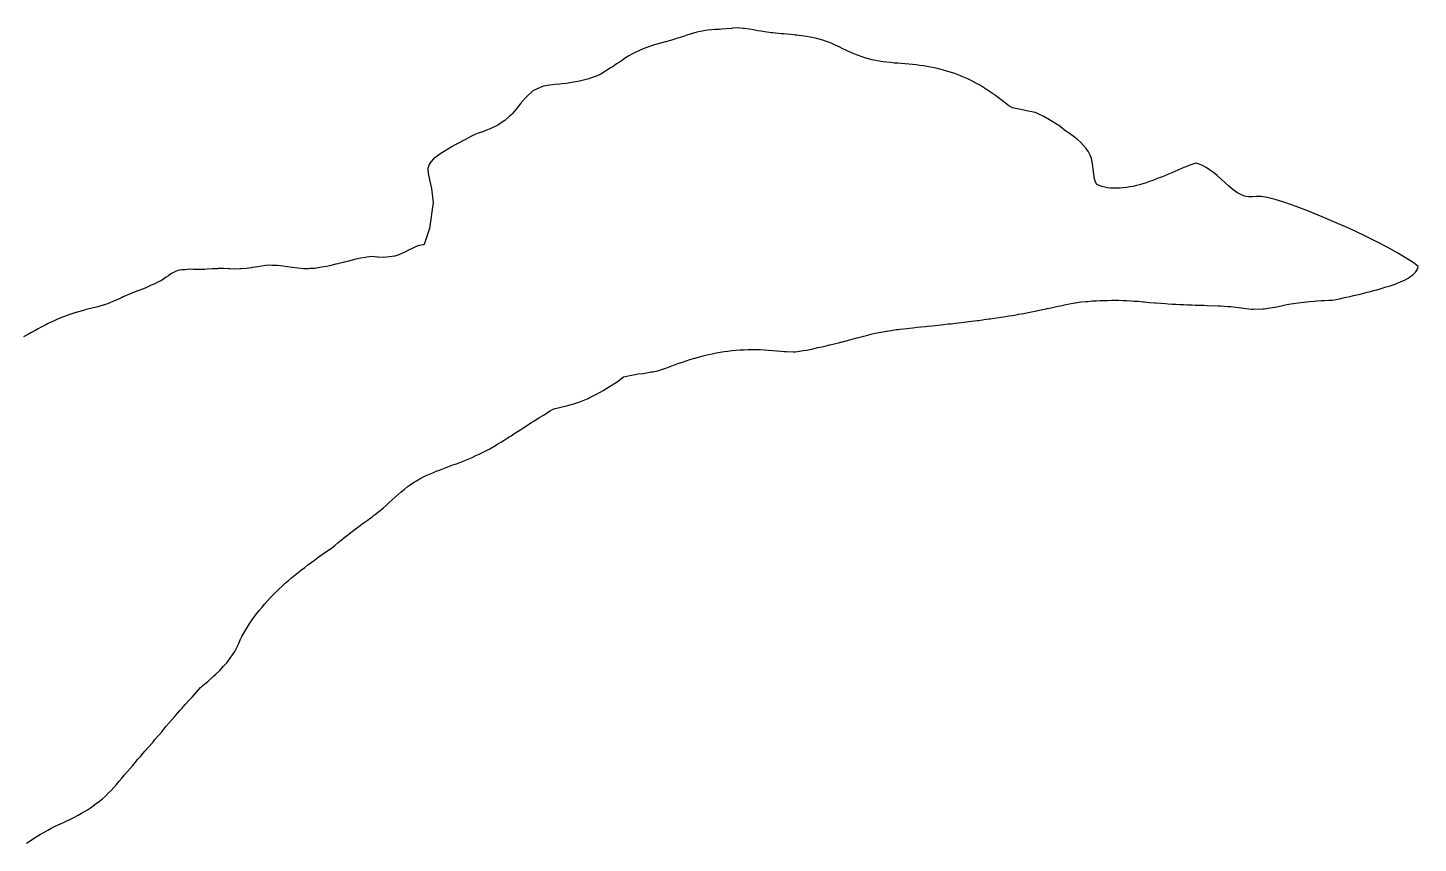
# Model space of a CAD drawing. Extents: x -716807 to -716325, y -984331 to -984126.
# Drawn here: x -716446.4 to -716324.8, y -984228.3 to -984157 of the extents above; entities that cross this region are included whole.
import ezdxf

# ---------------------------------------------------------------- set-up
doc = ezdxf.new("R2010")
doc.units = 0
doc.layers.add('contour_lines', color=1, linetype='CONTINUOUS')

msp = doc.modelspace()

# ---------------------------------------------------------------- linework, layer by layer
at = {"layer": 'contour_lines', "color": 1}
for p, q in [((-716389.083, -984157.736, 272), (-716389.387, -984157.835, 272)), ((-716388.785, -984157.638, 272), (-716389.083, -984157.736, 272)), ((-716388.492, -984157.543, 272), (-716388.785, -984157.638, 272)), ((-716388.2, -984157.454, 272), (-716388.492, -984157.543, 272)), ((-716387.907, -984157.373, 272), (-716388.2, -984157.454, 272)), ((-716387.607, -984157.302, 272), (-716387.907, -984157.373, 272)), ((-716387.299, -984157.244, 272), (-716387.607, -984157.302, 272)), ((-716386.978, -984157.198, 272), (-716387.299, -984157.244, 272)), ((-716386.646, -984157.165, 272), (-716386.978, -984157.198, 272)), ((-716386.303, -984157.143, 272), (-716386.646, -984157.165, 272)), ((-716385.948, -984157.128, 272), (-716386.303, -984157.143, 272)), ((-716385.717, -984157.103, 272), (-716385.948, -984157.128, 272)), ((-716385.32, -984157.081, 272), (-716385.717, -984157.103, 272)), ((-716384.857, -984157.037, 272), (-716385.32, -984157.081, 272)), ((-716384.792, -984157.028, 272), (-716384.857, -984157.037, 272)), ((-716384.32, -984156.987, 272), (-716384.792, -984157.028, 272)), ((-716383.863, -984157.043, 272), (-716384.32, -984156.987, 272)), ((-716383.76, -984157.06, 272), (-716383.863, -984157.043, 272)), ((-716383.32, -984157.118, 272), (-716383.76, -984157.06, 272)), ((-716382.995, -984157.175, 272), (-716383.32, -984157.118, 272)), ((-716382.571, -984157.249, 272), (-716382.995, -984157.175, 272)), ((-716382.32, -984157.293, 272), (-716382.571, -984157.249, 272)), ((-716382.14, -984157.32, 272), (-716382.32, -984157.293, 272)), ((-716381.402, -984157.418, 272), (-716382.14, -984157.32, 272)), ((-716381.32, -984157.43, 272), (-716381.402, -984157.418, 272)), ((-716381.256, -984157.436, 272), (-716381.32, -984157.43, 272)), ((-716380.551, -984157.5, 272), (-716381.256, -984157.436, 272)), ((-716380.341, -984157.521, 272), (-716380.551, -984157.5, 272)), ((-716380.295, -984157.525, 272), (-716380.341, -984157.521, 272)), ((-716379.428, -984157.608, 272), (-716380.295, -984157.525, 272)), ((-716379.32, -984157.619, 272), (-716379.428, -984157.608, 272)), ((-716379.183, -984157.637, 272), (-716379.32, -984157.619, 272)), ((-716378.532, -984157.712, 272), (-716379.183, -984157.637, 272)), ((-716378.32, -984157.743, 272), (-716378.532, -984157.712, 272)), ((-716378.009, -984157.811, 272), (-716378.32, -984157.743, 272)), ((-716392.922, -984158.959, 272), (-716393.239, -984159.109, 272)), ((-716392.601, -984158.821, 272), (-716392.922, -984158.959, 272)), ((-716392.278, -984158.697, 272), (-716392.601, -984158.821, 272)), ((-716391.954, -984158.585, 272), (-716392.278, -984158.697, 272)), ((-716391.629, -984158.483, 272), (-716391.954, -984158.585, 272)), ((-716391.303, -984158.389, 272), (-716391.629, -984158.483, 272)), ((-716390.978, -984158.298, 272), (-716391.303, -984158.389, 272)), ((-716390.654, -984158.209, 272), (-716390.978, -984158.298, 272)), ((-716390.332, -984158.12, 272), (-716390.654, -984158.209, 272)), ((-716390.012, -984158.028, 272), (-716390.332, -984158.12, 272)), ((-716389.697, -984157.933, 272), (-716390.012, -984158.028, 272)), ((-716389.387, -984157.835, 272), (-716389.697, -984157.933, 272)), ((-716377.683, -984157.863, 272), (-716378.009, -984157.811, 272)), ((-716377.32, -984157.956, 272), (-716377.683, -984157.863, 272)), ((-716376.892, -984158.072, 272), (-716377.32, -984157.956, 272)), ((-716376.66, -984158.16, 272), (-716376.892, -984158.072, 272)), ((-716376.32, -984158.269, 272), (-716376.66, -984158.16, 272)), ((-716376.153, -984158.333, 272), (-716376.32, -984158.269, 272)), ((-716375.817, -984158.5, 272), (-716376.153, -984158.333, 272)), ((-716375.478, -984158.658, 272), (-716375.817, -984158.5, 272)), ((-716375.159, -984158.817, 272), (-716375.478, -984158.658, 272)), ((-716374.83, -984158.975, 272), (-716375.159, -984158.817, 272)), ((-716394.938, -984160.148, 272), (-716395.155, -984160.299, 272)), ((-716394.693, -984159.979, 272), (-716394.938, -984160.148, 272)), ((-716394.428, -984159.801, 272), (-716394.693, -984159.979, 272)), ((-716394.147, -984159.62, 272), (-716394.428, -984159.801, 272)), ((-716393.853, -984159.442, 272), (-716394.147, -984159.62, 272)), ((-716393.55, -984159.271, 272), (-716393.853, -984159.442, 272)), ((-716393.239, -984159.109, 272), (-716393.55, -984159.271, 272)), ((-716374.502, -984159.124, 272), (-716374.83, -984158.975, 272)), ((-716374.178, -984159.262, 272), (-716374.502, -984159.124, 272)), ((-716373.858, -984159.388, 272), (-716374.178, -984159.262, 272)), ((-716373.542, -984159.502, 272), (-716373.858, -984159.388, 272)), ((-716373.227, -984159.603, 272), (-716373.542, -984159.502, 272)), ((-716372.912, -984159.693, 272), (-716373.227, -984159.603, 272)), ((-716372.595, -984159.773, 272), (-716372.912, -984159.693, 272)), ((-716372.276, -984159.843, 272), (-716372.595, -984159.773, 272)), ((-716371.955, -984159.903, 272), (-716372.276, -984159.843, 272)), ((-716371.632, -984159.954, 272), (-716371.955, -984159.903, 272)), ((-716371.307, -984159.998, 272), (-716371.632, -984159.954, 272)), ((-716370.982, -984160.034, 272), (-716371.307, -984159.998, 272)), ((-716370.655, -984160.065, 272), (-716370.982, -984160.034, 272)), ((-716370.329, -984160.091, 272), (-716370.655, -984160.065, 272)), ((-716370.005, -984160.116, 272), (-716370.329, -984160.091, 272)), ((-716369.682, -984160.142, 272), (-716370.005, -984160.116, 272)), ((-716369.361, -984160.171, 272), (-716369.682, -984160.142, 272)), ((-716369.041, -984160.202, 272), (-716369.361, -984160.171, 272)), ((-716397.204, -984161.384, 272), (-716397.32, -984161.431, 272)), ((-716396.637, -984161.183, 272), (-716397.204, -984161.384, 272)), ((-716396.32, -984161.03, 272), (-716396.637, -984161.183, 272)), ((-716395.979, -984160.841, 272), (-716396.32, -984161.03, 272)), ((-716395.459, -984160.5, 272), (-716395.979, -984160.841, 272)), ((-716395.333, -984160.42, 272), (-716395.459, -984160.5, 272)), ((-716395.155, -984160.299, 272), (-716395.333, -984160.42, 272)), ((-716368.723, -984160.238, 272), (-716369.041, -984160.202, 272)), ((-716368.407, -984160.277, 272), (-716368.723, -984160.238, 272)), ((-716368.093, -984160.322, 272), (-716368.407, -984160.277, 272)), ((-716367.781, -984160.371, 272), (-716368.093, -984160.322, 272)), ((-716367.47, -984160.426, 272), (-716367.781, -984160.371, 272)), ((-716367.162, -984160.487, 272), (-716367.47, -984160.426, 272)), ((-716366.856, -984160.553, 272), (-716367.162, -984160.487, 272)), ((-716366.553, -984160.626, 272), (-716366.856, -984160.553, 272)), ((-716366.251, -984160.706, 272), (-716366.553, -984160.626, 272)), ((-716365.953, -984160.792, 272), (-716366.251, -984160.706, 272)), ((-716365.656, -984160.884, 272), (-716365.953, -984160.792, 272)), ((-716365.363, -984160.984, 272), (-716365.656, -984160.884, 272)), ((-716365.072, -984161.091, 272), (-716365.363, -984160.984, 272)), ((-716364.783, -984161.205, 272), (-716365.072, -984161.091, 272)), ((-716364.498, -984161.327, 272), (-716364.783, -984161.205, 272)), ((-716364.215, -984161.455, 272), (-716364.498, -984161.327, 272)), ((-716402.298, -984162.522, 272), (-716402.802, -984163.018, 272)), ((-716402.269, -984162.5, 272), (-716402.298, -984162.522, 272)), ((-716401.625, -984162.195, 272), (-716402.269, -984162.5, 272)), ((-716401.32, -984162.08, 272), (-716401.625, -984162.195, 272)), ((-716400.807, -984162.013, 272), (-716401.32, -984162.08, 272)), ((-716400.32, -984161.947, 272), (-716400.807, -984162.013, 272)), ((-716399.91, -984161.91, 272), (-716400.32, -984161.947, 272)), ((-716399.701, -984161.881, 272), (-716399.91, -984161.91, 272)), ((-716399.32, -984161.843, 272), (-716399.701, -984161.881, 272)), ((-716399.016, -984161.804, 272), (-716399.32, -984161.843, 272)), ((-716398.536, -984161.716, 272), (-716399.016, -984161.804, 272)), ((-716398.32, -984161.685, 272), (-716398.536, -984161.716, 272)), ((-716398.165, -984161.655, 272), (-716398.32, -984161.685, 272)), ((-716397.585, -984161.5, 272), (-716398.165, -984161.655, 272)), ((-716397.372, -984161.448, 272), (-716397.585, -984161.5, 272)), ((-716397.32, -984161.431, 272), (-716397.372, -984161.448, 272)), ((-716363.935, -984161.59, 272), (-716364.215, -984161.455, 272)), ((-716363.658, -984161.733, 272), (-716363.935, -984161.59, 272)), ((-716363.384, -984161.882, 272), (-716363.658, -984161.733, 272)), ((-716363.112, -984162.037, 272), (-716363.384, -984161.882, 272)), ((-716362.843, -984162.199, 272), (-716363.112, -984162.037, 272)), ((-716362.577, -984162.368, 272), (-716362.843, -984162.199, 272)), ((-716362.314, -984162.543, 272), (-716362.577, -984162.368, 272)), ((-716362.054, -984162.723, 272), (-716362.314, -984162.543, 272)), ((-716403.32, -984163.568, 272), (-716403.72, -984164.1, 272)), ((-716403.287, -984163.533, 272), (-716403.32, -984163.568, 272)), ((-716403.26, -984163.5, 272), (-716403.287, -984163.533, 272)), ((-716402.802, -984163.018, 272), (-716403.26, -984163.5, 272)), ((-716361.797, -984162.909, 272), (-716362.054, -984162.723, 272)), ((-716361.542, -984163.101, 272), (-716361.797, -984162.909, 272)), ((-716361.29, -984163.298, 272), (-716361.542, -984163.101, 272)), ((-716361.041, -984163.5, 272), (-716361.29, -984163.298, 272)), ((-716360.614, -984163.794, 272), (-716361.041, -984163.5, 272)), ((-716360.32, -984163.975, 272), (-716360.614, -984163.794, 272)), ((-716404.32, -984164.748, 272), (-716404.721, -984165.099, 272)), ((-716404.186, -984164.634, 272), (-716404.32, -984164.748, 272)), ((-716404.058, -984164.5, 272), (-716404.186, -984164.634, 272)), ((-716403.72, -984164.1, 272), (-716404.058, -984164.5, 272)), ((-716359.904, -984164.084, 272), (-716360.32, -984163.975, 272)), ((-716359.721, -984164.099, 272), (-716359.904, -984164.084, 272)), ((-716359.32, -984164.177, 272), (-716359.721, -984164.099, 272)), ((-716359.076, -984164.256, 272), (-716359.32, -984164.177, 272)), ((-716358.464, -984164.356, 272), (-716359.076, -984164.256, 272)), ((-716358.32, -984164.393, 272), (-716358.464, -984164.356, 272)), ((-716358.246, -984164.426, 272), (-716358.32, -984164.393, 272)), ((-716358.07, -984164.5, 272), (-716358.246, -984164.426, 272)), ((-716357.562, -984164.742, 272), (-716358.07, -984164.5, 272)), ((-716356.926, -984165.106, 272), (-716357.562, -984164.742, 272)), ((-716407.03, -984166.21, 272), (-716407.32, -984166.322, 272)), ((-716406.719, -984166.101, 272), (-716407.03, -984166.21, 272)), ((-716406.32, -984165.928, 272), (-716406.719, -984166.101, 272)), ((-716406.005, -984165.815, 272), (-716406.32, -984165.928, 272)), ((-716405.332, -984165.5, 272), (-716406.005, -984165.815, 272)), ((-716405.3, -984165.48, 272), (-716405.332, -984165.5, 272)), ((-716404.721, -984165.099, 272), (-716405.3, -984165.48, 272)), ((-716356.358, -984165.462, 272), (-716356.926, -984165.106, 272)), ((-716356.295, -984165.5, 272), (-716356.358, -984165.462, 272)), ((-716355.748, -984165.928, 272), (-716356.295, -984165.5, 272)), ((-716355.32, -984166.235, 272), (-716355.748, -984165.928, 272)), ((-716355.124, -984166.37, 272), (-716355.32, -984166.235, 272)), ((-716409.401, -984167.419, 272), (-716409.549, -984167.5, 272)), ((-716409.32, -984167.372, 272), (-716409.401, -984167.419, 272)), ((-716409.046, -984167.226, 272), (-716409.32, -984167.372, 272)), ((-716408.751, -984167.069, 272), (-716409.046, -984167.226, 272)), ((-716408.32, -984166.838, 272), (-716408.751, -984167.069, 272)), ((-716408.098, -984166.722, 272), (-716408.32, -984166.838, 272)), ((-716407.673, -984166.5, 272), (-716408.098, -984166.722, 272)), ((-716407.437, -984166.383, 272), (-716407.673, -984166.5, 272)), ((-716407.32, -984166.322, 272), (-716407.437, -984166.383, 272)), ((-716354.875, -984166.555, 272), (-716355.124, -984166.37, 272)), ((-716354.606, -984166.772, 272), (-716354.875, -984166.555, 272)), ((-716354.337, -984167.011, 272), (-716354.606, -984166.772, 272)), ((-716354.085, -984167.269, 272), (-716354.337, -984167.011, 272)), ((-716353.858, -984167.541, 272), (-716354.085, -984167.269, 272)), ((-716411.154, -984168.683, 272), (-716411.328, -984168.95, 272)), ((-716410.935, -984168.455, 272), (-716411.154, -984168.683, 272)), ((-716410.622, -984168.198, 272), (-716410.935, -984168.455, 272)), ((-716410.32, -984167.973, 272), (-716410.622, -984168.198, 272)), ((-716410.014, -984167.806, 272), (-716410.32, -984167.973, 272)), ((-716409.549, -984167.5, 272), (-716410.014, -984167.806, 272)), ((-716353.666, -984167.824, 272), (-716353.858, -984167.541, 272)), ((-716353.514, -984168.115, 272), (-716353.666, -984167.824, 272)), ((-716353.402, -984168.415, 272), (-716353.514, -984168.115, 272)), ((-716353.326, -984168.728, 272), (-716353.402, -984168.415, 272)), ((-716411.328, -984168.95, 272), (-716411.432, -984169.291, 272)), ((-716411.432, -984169.291, 272), (-716411.426, -984169.724, 272)), ((-716411.426, -984169.724, 272), (-716411.3, -984170.28, 272)), ((-716353.276, -984169.055, 272), (-716353.326, -984168.728, 272)), ((-716353.241, -984169.394, 272), (-716353.276, -984169.055, 272)), ((-716353.206, -984169.737, 272), (-716353.241, -984169.394, 272)), ((-716353.158, -984170.071, 272), (-716353.206, -984169.737, 272)), ((-716346.925, -984169.889, 272), (-716347.201, -984170.004, 272)), ((-716346.651, -984169.772, 272), (-716346.925, -984169.889, 272)), ((-716346.379, -984169.656, 272), (-716346.651, -984169.772, 272)), ((-716346.11, -984169.54, 272), (-716346.379, -984169.656, 272)), ((-716345.844, -984169.426, 272), (-716346.11, -984169.54, 272)), ((-716345.579, -984169.314, 272), (-716345.844, -984169.426, 272)), ((-716345.317, -984169.207, 272), (-716345.579, -984169.314, 272)), ((-716345.056, -984169.104, 272), (-716345.317, -984169.207, 272)), ((-716344.797, -984169.007, 272), (-716345.056, -984169.104, 272)), ((-716344.539, -984168.917, 272), (-716344.797, -984169.007, 272)), ((-716344.282, -984168.835, 272), (-716344.539, -984168.917, 272)), ((-716343.991, -984168.912, 272), (-716344.282, -984168.835, 272)), ((-716343.691, -984169.03, 272), (-716343.991, -984168.912, 272)), ((-716343.382, -984169.19, 272), (-716343.691, -984169.03, 272)), ((-716343.065, -984169.391, 272), (-716343.382, -984169.19, 272)), ((-716342.74, -984169.631, 272), (-716343.065, -984169.391, 272)), ((-716342.407, -984169.906, 272), (-716342.74, -984169.631, 272)), ((-716342.069, -984170.207, 272), (-716342.407, -984169.906, 272)), ((-716411.3, -984170.28, 272), (-716411.112, -984171.051, 272)), ((-716411.112, -984171.051, 272), (-716410.987, -984172.254, 272)), ((-716353.083, -984170.384, 272), (-716353.158, -984170.071, 272)), ((-716352.974, -984170.664, 272), (-716353.083, -984170.384, 272)), ((-716352.74, -984170.768, 272), (-716352.974, -984170.664, 272)), ((-716352.496, -984170.853, 272), (-716352.74, -984170.768, 272)), ((-716352.245, -984170.919, 272), (-716352.496, -984170.853, 272)), ((-716351.987, -984170.968, 272), (-716352.245, -984170.919, 272)), ((-716351.722, -984171.001, 272), (-716351.987, -984170.968, 272)), ((-716351.452, -984171.018, 272), (-716351.722, -984171.001, 272)), ((-716351.178, -984171.021, 272), (-716351.452, -984171.018, 272)), ((-716350.9, -984171.011, 272), (-716351.178, -984171.021, 272)), ((-716350.618, -984170.987, 272), (-716350.9, -984171.011, 272)), ((-716350.334, -984170.951, 272), (-716350.618, -984170.987, 272)), ((-716350.049, -984170.905, 272), (-716350.334, -984170.951, 272)), ((-716349.762, -984170.848, 272), (-716350.049, -984170.905, 272)), ((-716349.474, -984170.781, 272), (-716349.762, -984170.848, 272)), ((-716349.187, -984170.706, 272), (-716349.474, -984170.781, 272)), ((-716348.899, -984170.623, 272), (-716349.187, -984170.706, 272)), ((-716348.612, -984170.533, 272), (-716348.899, -984170.623, 272)), ((-716348.327, -984170.436, 272), (-716348.612, -984170.533, 272)), ((-716348.042, -984170.334, 272), (-716348.327, -984170.436, 272)), ((-716347.76, -984170.228, 272), (-716348.042, -984170.334, 272)), ((-716347.479, -984170.117, 272), (-716347.76, -984170.228, 272)), ((-716347.201, -984170.004, 272), (-716347.479, -984170.117, 272)), ((-716341.725, -984170.524, 272), (-716342.069, -984170.207, 272)), ((-716341.379, -984170.838, 272), (-716341.725, -984170.524, 272)), ((-716341.032, -984171.131, 272), (-716341.379, -984170.838, 272)), ((-716340.686, -984171.382, 272), (-716341.032, -984171.131, 272)), ((-716410.987, -984172.254, 272), (-716411.286, -984174.531, 272)), ((-716340.343, -984171.574, 272), (-716340.686, -984171.382, 272)), ((-716340.002, -984171.7, 272), (-716340.343, -984171.574, 272)), ((-716339.663, -984171.76, 272), (-716340.002, -984171.7, 272)), ((-716339.323, -984171.764, 272), (-716339.663, -984171.76, 272)), ((-716338.982, -984171.726, 272), (-716339.323, -984171.764, 272)), ((-716338.569, -984171.74, 272), (-716338.982, -984171.726, 272)), ((-716338.029, -984171.827, 272), (-716338.569, -984171.74, 272)), ((-716337.339, -984171.999, 272), (-716338.029, -984171.827, 272)), ((-716336.496, -984172.258, 272), (-716337.339, -984171.999, 272)), ((-716335.511, -984172.602, 272), (-716336.496, -984172.258, 272)), ((-716334.411, -984173.021, 272), (-716335.511, -984172.602, 272)), ((-716333.228, -984173.5, 272), (-716334.411, -984173.021, 272)), ((-716332.005, -984174.024, 272), (-716333.228, -984173.5, 272)), ((-716411.286, -984174.531, 272), (-716411.753, -984175.933, 272)), ((-716330.782, -984174.572, 272), (-716332.005, -984174.024, 272)), ((-716329.598, -984175.128, 272), (-716330.782, -984174.572, 272)), ((-716411.864, -984175.956, 272), (-716412.32, -984176.037, 272)), ((-716411.753, -984175.933, 272), (-716411.864, -984175.956, 272)), ((-716328.49, -984175.674, 272), (-716329.598, -984175.128, 272)), ((-716327.486, -984176.196, 272), (-716328.49, -984175.674, 272)), ((-716417.625, -984177.195, 272), (-716418.164, -984177.344, 272)), ((-716417.32, -984177.13, 272), (-716417.625, -984177.195, 272)), ((-716416.885, -984177.065, 272), (-716417.32, -984177.13, 272)), ((-716416.777, -984177.043, 272), (-716416.885, -984177.065, 272)), ((-716416.32, -984176.982, 272), (-716416.777, -984177.043, 272)), ((-716415.846, -984177.026, 272), (-716416.32, -984176.982, 272)), ((-716415.789, -984177.031, 272), (-716415.846, -984177.026, 272)), ((-716415.32, -984177.073, 272), (-716415.789, -984177.031, 272)), ((-716414.806, -984177.014, 272), (-716415.32, -984177.073, 272)), ((-716414.32, -984176.952, 272), (-716414.806, -984177.014, 272)), ((-716413.986, -984176.834, 272), (-716414.32, -984176.952, 272)), ((-716413.39, -984176.57, 272), (-716413.986, -984176.834, 272)), ((-716413.32, -984176.542, 272), (-716413.39, -984176.57, 272)), ((-716413.291, -984176.529, 272), (-716413.32, -984176.542, 272)), ((-716413.241, -984176.5, 272), (-716413.291, -984176.529, 272)), ((-716412.631, -984176.189, 272), (-716413.241, -984176.5, 272)), ((-716412.32, -984176.037, 272), (-716412.631, -984176.189, 272)), ((-716326.607, -984176.682, 272), (-716327.486, -984176.196, 272)), ((-716325.867, -984177.125, 272), (-716326.607, -984176.682, 272)), ((-716325.273, -984177.519, 272), (-716325.867, -984177.125, 272)), ((-716433.518, -984178.302, 272), (-716433.909, -984178.5, 272)), ((-716433.32, -984178.205, 272), (-716433.518, -984178.302, 272)), ((-716432.979, -984178.159, 272), (-716433.32, -984178.205, 272)), ((-716432.679, -984178.141, 272), (-716432.979, -984178.159, 272)), ((-716432.32, -984178.084, 272), (-716432.679, -984178.141, 272)), ((-716431.927, -984178.107, 272), (-716432.32, -984178.084, 272)), ((-716431.714, -984178.106, 272), (-716431.927, -984178.107, 272)), ((-716431.32, -984178.126, 272), (-716431.714, -984178.106, 272)), ((-716430.935, -984178.115, 272), (-716431.32, -984178.126, 272)), ((-716430.736, -984178.084, 272), (-716430.935, -984178.115, 272)), ((-716430.32, -984178.074, 272), (-716430.736, -984178.084, 272)), ((-716429.882, -984178.062, 272), (-716430.32, -984178.074, 272)), ((-716429.776, -984178.044, 272), (-716429.882, -984178.062, 272)), ((-716429.32, -984178.034, 272), (-716429.776, -984178.044, 272)), ((-716428.875, -984178.055, 272), (-716429.32, -984178.034, 272)), ((-716428.763, -984178.057, 272), (-716428.875, -984178.055, 272)), ((-716428.32, -984178.077, 272), (-716428.763, -984178.057, 272)), ((-716427.878, -984178.058, 272), (-716428.32, -984178.077, 272)), ((-716427.762, -984178.058, 272), (-716427.878, -984178.058, 272)), ((-716427.32, -984178.036, 272), (-716427.762, -984178.058, 272)), ((-716426.853, -984177.967, 272), (-716427.32, -984178.036, 272)), ((-716426.774, -984177.954, 272), (-716426.853, -984177.967, 272)), ((-716426.32, -984177.885, 272), (-716426.774, -984177.954, 272)), ((-716425.988, -984177.832, 272), (-716426.32, -984177.885, 272)), ((-716425.599, -984177.779, 272), (-716425.988, -984177.832, 272)), ((-716425.32, -984177.736, 272), (-716425.599, -984177.779, 272)), ((-716425.06, -984177.76, 272), (-716425.32, -984177.736, 272)), ((-716424.598, -984177.778, 272), (-716425.06, -984177.76, 272)), ((-716424.32, -984177.807, 272), (-716424.598, -984177.778, 272)), ((-716423.958, -984177.862, 272), (-716424.32, -984177.807, 272)), ((-716423.709, -984177.889, 272), (-716423.958, -984177.862, 272)), ((-716423.32, -984177.955, 272), (-716423.709, -984177.889, 272)), ((-716422.808, -984178.012, 272), (-716423.32, -984177.955, 272)), ((-716422.32, -984178.07, 272), (-716422.808, -984178.012, 272)), ((-716421.866, -984178.046, 272), (-716422.32, -984178.07, 272)), ((-716421.776, -984178.044, 272), (-716421.866, -984178.046, 272)), ((-716421.32, -984178.018, 272), (-716421.776, -984178.044, 272)), ((-716420.875, -984177.945, 272), (-716421.32, -984178.018, 272)), ((-716420.741, -984177.921, 272), (-716420.875, -984177.945, 272)), ((-716420.32, -984177.85, 272), (-716420.741, -984177.921, 272)), ((-716420.036, -984177.784, 272), (-716420.32, -984177.85, 272)), ((-716419.483, -984177.663, 272), (-716420.036, -984177.784, 272)), ((-716419.32, -984177.626, 272), (-716419.483, -984177.663, 272)), ((-716419.221, -984177.599, 272), (-716419.32, -984177.626, 272)), ((-716418.838, -984177.5, 272), (-716419.221, -984177.599, 272)), ((-716418.421, -984177.399, 272), (-716418.838, -984177.5, 272)), ((-716418.32, -984177.381, 272), (-716418.421, -984177.399, 272)), ((-716418.164, -984177.344, 272), (-716418.32, -984177.381, 272)), ((-716324.824, -984177.863, 272), (-716325.273, -984177.519, 272)), ((-716325.136, -984178.441, 272), (-716325.025, -984178.309, 272)), ((-716325.025, -984178.309, 272), (-716324.935, -984178.169, 272)), ((-716324.935, -984178.169, 272), (-716324.867, -984178.02, 272)), ((-716324.867, -984178.02, 272), (-716324.824, -984177.863, 272)), ((-716435.649, -984179.5, 272), (-716436.099, -984179.721, 272)), ((-716435.406, -984179.414, 272), (-716435.649, -984179.5, 272)), ((-716435.32, -984179.375, 272), (-716435.406, -984179.414, 272)), ((-716435.046, -984179.226, 272), (-716435.32, -984179.375, 272)), ((-716434.746, -984179.074, 272), (-716435.046, -984179.226, 272)), ((-716434.32, -984178.8, 272), (-716434.746, -984179.074, 272)), ((-716434.134, -984178.686, 272), (-716434.32, -984178.8, 272)), ((-716433.909, -984178.5, 272), (-716434.134, -984178.686, 272)), ((-716327.882, -984179.727, 272), (-716327.614, -984179.645, 272)), ((-716327.614, -984179.645, 272), (-716327.351, -984179.562, 272)), ((-716327.351, -984179.562, 272), (-716327.096, -984179.477, 272)), ((-716327.096, -984179.477, 272), (-716326.849, -984179.389, 272)), ((-716326.849, -984179.389, 272), (-716326.61, -984179.299, 272)), ((-716326.61, -984179.299, 272), (-716326.381, -984179.207, 272)), ((-716326.381, -984179.207, 272), (-716326.162, -984179.111, 272)), ((-716326.162, -984179.111, 272), (-716325.955, -984179.011, 272)), ((-716325.955, -984179.011, 272), (-716325.761, -984178.907, 272)), ((-716325.761, -984178.907, 272), (-716325.581, -984178.799, 272)), ((-716325.581, -984178.799, 272), (-716325.416, -984178.685, 272)), ((-716325.416, -984178.685, 272), (-716325.267, -984178.566, 272)), ((-716325.267, -984178.566, 272), (-716325.136, -984178.441, 272)), ((-716438.548, -984180.728, 272), (-716438.926, -984180.894, 272)), ((-716438.32, -984180.627, 272), (-716438.548, -984180.728, 272)), ((-716438.236, -984180.584, 272), (-716438.32, -984180.627, 272)), ((-716438.081, -984180.5, 272), (-716438.236, -984180.584, 272)), ((-716437.543, -984180.277, 272), (-716438.081, -984180.5, 272)), ((-716437.32, -984180.176, 272), (-716437.543, -984180.277, 272)), ((-716436.812, -984179.992, 272), (-716437.32, -984180.176, 272)), ((-716436.32, -984179.819, 272), (-716436.812, -984179.992, 272)), ((-716436.099, -984179.721, 272), (-716436.32, -984179.819, 272)), ((-716353.32, -984180.872, 272), (-716352.965, -984180.855, 272)), ((-716352.965, -984180.855, 272), (-716352.657, -984180.837, 272)), ((-716352.657, -984180.837, 272), (-716352.32, -984180.82, 272)), ((-716352.32, -984180.82, 272), (-716352.005, -984180.815, 272)), ((-716352.005, -984180.815, 272), (-716351.629, -984180.809, 272)), ((-716351.629, -984180.809, 272), (-716351.32, -984180.804, 272)), ((-716351.32, -984180.804, 272), (-716351.007, -984180.813, 272)), ((-716351.007, -984180.813, 272), (-716350.645, -984180.825, 272)), ((-716350.645, -984180.825, 272), (-716350.32, -984180.834, 272)), ((-716350.32, -984180.834, 272), (-716349.963, -984180.857, 272)), ((-716349.963, -984180.857, 272), (-716349.698, -984180.878, 272)), ((-716333.688, -984180.868, 272), (-716333.32, -984180.833, 272)), ((-716333.32, -984180.833, 272), (-716333.004, -984180.816, 272)), ((-716333.004, -984180.816, 272), (-716332.633, -984180.813, 272)), ((-716332.633, -984180.813, 272), (-716332.32, -984180.797, 272)), ((-716332.32, -984180.797, 272), (-716332.011, -984180.736, 272)), ((-716332.011, -984180.736, 272), (-716331.703, -984180.673, 272)), ((-716331.703, -984180.673, 272), (-716331.397, -984180.608, 272)), ((-716331.397, -984180.608, 272), (-716331.091, -984180.541, 272)), ((-716331.091, -984180.541, 272), (-716330.788, -984180.473, 272)), ((-716330.788, -984180.473, 272), (-716330.486, -984180.404, 272)), ((-716330.486, -984180.404, 272), (-716330.185, -984180.333, 272)), ((-716330.185, -984180.333, 272), (-716329.887, -984180.261, 272)), ((-716329.887, -984180.261, 272), (-716329.591, -984180.188, 272)), ((-716329.591, -984180.188, 272), (-716329.297, -984180.114, 272)), ((-716329.297, -984180.114, 272), (-716329.006, -984180.039, 272)), ((-716329.006, -984180.039, 272), (-716328.719, -984179.963, 272)), ((-716328.719, -984179.963, 272), (-716328.435, -984179.885, 272)), ((-716328.435, -984179.885, 272), (-716328.156, -984179.807, 272)), ((-716328.156, -984179.807, 272), (-716327.882, -984179.727, 272)), ((-716442.763, -984182.057, 272), (-716442.937, -984182.117, 272)), ((-716442.32, -984181.898, 272), (-716442.763, -984182.057, 272)), ((-716442.006, -984181.814, 272), (-716442.32, -984181.898, 272)), ((-716441.48, -984181.66, 272), (-716442.006, -984181.814, 272)), ((-716441.32, -984181.616, 272), (-716441.48, -984181.66, 272)), ((-716441.223, -984181.597, 272), (-716441.32, -984181.616, 272)), ((-716440.839, -984181.5, 272), (-716441.223, -984181.597, 272)), ((-716440.421, -984181.399, 272), (-716440.839, -984181.5, 272)), ((-716440.32, -984181.37, 272), (-716440.421, -984181.399, 272)), ((-716440.133, -984181.313, 272), (-716440.32, -984181.37, 272)), ((-716439.644, -984181.176, 272), (-716440.133, -984181.313, 272)), ((-716439.32, -984181.068, 272), (-716439.644, -984181.176, 272)), ((-716438.926, -984180.894, 272), (-716439.32, -984181.068, 272)), ((-716360.32, -984182.132, 272), (-716359.872, -984182.052, 272)), ((-716359.872, -984182.052, 272), (-716359.784, -984182.036, 272)), ((-716359.784, -984182.036, 272), (-716359.32, -984181.955, 272)), ((-716359.32, -984181.955, 272), (-716358.939, -984181.881, 272)), ((-716358.939, -984181.881, 272), (-716358.646, -984181.826, 272)), ((-716358.646, -984181.826, 272), (-716358.32, -984181.763, 272)), ((-716358.32, -984181.763, 272), (-716358.103, -984181.717, 272)), ((-716358.103, -984181.717, 272), (-716357.388, -984181.568, 272)), ((-716357.388, -984181.568, 272), (-716357.32, -984181.553, 272)), ((-716357.32, -984181.553, 272), (-716357.277, -984181.543, 272)), ((-716357.277, -984181.543, 272), (-716357.085, -984181.5, 272)), ((-716357.085, -984181.5, 272), (-716356.459, -984181.361, 272)), ((-716356.459, -984181.361, 272), (-716356.32, -984181.331, 272)), ((-716356.32, -984181.331, 272), (-716356.105, -984181.285, 272)), ((-716356.105, -984181.285, 272), (-716355.635, -984181.185, 272)), ((-716355.635, -984181.185, 272), (-716355.32, -984181.118, 272)), ((-716355.32, -984181.118, 272), (-716354.867, -984181.047, 272)), ((-716354.867, -984181.047, 272), (-716354.784, -984181.036, 272)), ((-716354.784, -984181.036, 272), (-716354.32, -984180.959, 272)), ((-716354.32, -984180.959, 272), (-716353.896, -984180.924, 272)), ((-716353.896, -984180.924, 272), (-716353.727, -984180.907, 272)), ((-716353.727, -984180.907, 272), (-716353.32, -984180.872, 272)), ((-716349.698, -984180.878, 272), (-716349.32, -984180.901, 272)), ((-716349.32, -984180.901, 272), (-716348.88, -984180.94, 272)), ((-716348.88, -984180.94, 272), (-716348.771, -984180.951, 272)), ((-716348.771, -984180.951, 272), (-716348.32, -984180.99, 272)), ((-716348.32, -984180.99, 272), (-716347.851, -984181.031, 272)), ((-716347.851, -984181.031, 272), (-716347.785, -984181.035, 272)), ((-716347.785, -984181.035, 272), (-716347.32, -984181.074, 272)), ((-716347.32, -984181.074, 272), (-716346.924, -984181.104, 272)), ((-716346.924, -984181.104, 272), (-716346.706, -984181.114, 272)), ((-716346.706, -984181.114, 272), (-716346.32, -984181.142, 272)), ((-716346.32, -984181.142, 272), (-716345.982, -984181.162, 272)), ((-716345.982, -984181.162, 272), (-716345.645, -984181.175, 272)), ((-716345.645, -984181.175, 272), (-716345.32, -984181.193, 272)), ((-716345.32, -984181.193, 272), (-716345.025, -984181.205, 272)), ((-716345.025, -984181.205, 272), (-716344.603, -984181.217, 272)), ((-716344.603, -984181.217, 272), (-716344.32, -984181.228, 272)), ((-716344.32, -984181.228, 272), (-716344.057, -984181.237, 272)), ((-716344.057, -984181.237, 272), (-716343.571, -984181.249, 272)), ((-716343.571, -984181.249, 272), (-716343.32, -984181.257, 272)), ((-716343.32, -984181.257, 272), (-716342.32, -984181.289, 272)), ((-716342.32, -984181.289, 272), (-716342.12, -984181.3, 272)), ((-716342.12, -984181.3, 272), (-716341.479, -984181.341, 272)), ((-716341.479, -984181.341, 272), (-716341.32, -984181.349, 272)), ((-716341.32, -984181.349, 272), (-716341.181, -984181.361, 272)), ((-716341.181, -984181.361, 272), (-716340.346, -984181.474, 272)), ((-716340.346, -984181.474, 272), (-716340.297, -984181.477, 272)), ((-716340.297, -984181.477, 272), (-716340.102, -984181.5, 272)), ((-716340.102, -984181.5, 272), (-716339.399, -984181.579, 272)), ((-716339.399, -984181.579, 272), (-716339.32, -984181.594, 272)), ((-716339.32, -984181.594, 272), (-716339.228, -984181.592, 272)), ((-716339.228, -984181.592, 272), (-716338.372, -984181.552, 272)), ((-716338.372, -984181.552, 272), (-716338.32, -984181.551, 272)), ((-716338.32, -984181.551, 272), (-716338.275, -984181.545, 272)), ((-716338.275, -984181.545, 272), (-716337.965, -984181.5, 272)), ((-716337.965, -984181.5, 272), (-716337.406, -984181.414, 272)), ((-716337.406, -984181.414, 272), (-716337.32, -984181.398, 272)), ((-716337.32, -984181.398, 272), (-716337.19, -984181.37, 272)), ((-716337.19, -984181.37, 272), (-716336.577, -984181.243, 272)), ((-716336.577, -984181.243, 272), (-716336.32, -984181.186, 272)), ((-716336.32, -984181.186, 272), (-716335.949, -984181.129, 272)), ((-716335.949, -984181.129, 272), (-716335.733, -984181.087, 272)), ((-716335.733, -984181.087, 272), (-716335.32, -984181.029, 272)), ((-716335.32, -984181.029, 272), (-716334.844, -984180.976, 272)), ((-716334.844, -984180.976, 272), (-716334.793, -984180.973, 272)), ((-716334.793, -984180.973, 272), (-716334.32, -984180.924, 272)), ((-716334.32, -984180.924, 272), (-716333.936, -984180.884, 272)), ((-716333.936, -984180.884, 272), (-716333.688, -984180.868, 272)), ((-716445.32, -984183.192, 272), (-716445.515, -984183.305, 272)), ((-716444.861, -984182.959, 272), (-716445.32, -984183.192, 272)), ((-716444.694, -984182.874, 272), (-716444.861, -984182.959, 272)), ((-716444.32, -984182.683, 272), (-716444.694, -984182.874, 272)), ((-716444.193, -984182.627, 272), (-716444.32, -984182.683, 272)), ((-716443.9, -984182.5, 272), (-716444.193, -984182.627, 272)), ((-716443.495, -984182.325, 272), (-716443.9, -984182.5, 272)), ((-716443.32, -984182.252, 272), (-716443.495, -984182.325, 272)), ((-716442.937, -984182.117, 272), (-716443.32, -984182.252, 272)), ((-716370.159, -984183.339, 272), (-716369.556, -984183.264, 272)), ((-716369.556, -984183.264, 272), (-716369.32, -984183.24, 272)), ((-716369.32, -984183.24, 272), (-716369.034, -984183.214, 272)), ((-716369.034, -984183.214, 272), (-716368.649, -984183.171, 272)), ((-716368.649, -984183.171, 272), (-716368.32, -984183.142, 272)), ((-716368.32, -984183.142, 272), (-716367.923, -984183.103, 272)), ((-716367.923, -984183.103, 272), (-716367.74, -984183.08, 272)), ((-716367.74, -984183.08, 272), (-716367.32, -984183.041, 272)), ((-716367.32, -984183.041, 272), (-716366.834, -984182.986, 272)), ((-716366.834, -984182.986, 272), (-716366.32, -984182.932, 272)), ((-716366.32, -984182.932, 272), (-716365.937, -984182.883, 272)), ((-716365.937, -984182.883, 272), (-716365.678, -984182.858, 272)), ((-716365.678, -984182.858, 272), (-716365.32, -984182.815, 272)), ((-716365.32, -984182.815, 272), (-716365.043, -984182.777, 272)), ((-716365.043, -984182.777, 272), (-716364.543, -984182.723, 272)), ((-716364.543, -984182.723, 272), (-716364.32, -984182.694, 272)), ((-716364.32, -984182.694, 272), (-716364.15, -984182.67, 272)), ((-716364.15, -984182.67, 272), (-716363.405, -984182.585, 272)), ((-716363.405, -984182.585, 272), (-716363.32, -984182.573, 272)), ((-716363.32, -984182.573, 272), (-716363.256, -984182.564, 272)), ((-716363.256, -984182.564, 272), (-716362.778, -984182.5, 272)), ((-716362.778, -984182.5, 272), (-716362.374, -984182.446, 272)), ((-716362.374, -984182.446, 272), (-716362.32, -984182.44, 272)), ((-716362.32, -984182.44, 272), (-716362.251, -984182.431, 272)), ((-716362.251, -984182.431, 272), (-716361.503, -984182.317, 272)), ((-716361.503, -984182.317, 272), (-716361.32, -984182.292, 272)), ((-716361.32, -984182.292, 272), (-716361.073, -984182.253, 272)), ((-716361.073, -984182.253, 272), (-716360.639, -984182.181, 272)), ((-716360.639, -984182.181, 272), (-716360.32, -984182.132, 272)), ((-716446.32, -984183.74, 272), (-716446.802, -984184.018, 272)), ((-716446.16, -984183.66, 272), (-716446.32, -984183.74, 272)), ((-716445.866, -984183.5, 272), (-716446.16, -984183.66, 272)), ((-716445.515, -984183.305, 272), (-716445.866, -984183.5, 272)), ((-716376.142, -984184.678, 272), (-716375.415, -984184.5, 272)), ((-716375.415, -984184.5, 272), (-716375.339, -984184.481, 272)), ((-716375.339, -984184.481, 272), (-716375.287, -984184.467, 272)), ((-716375.287, -984184.467, 272), (-716374.547, -984184.273, 272)), ((-716374.547, -984184.273, 272), (-716374.32, -984184.212, 272)), ((-716374.32, -984184.212, 272), (-716373.922, -984184.102, 272)), ((-716373.922, -984184.102, 272), (-716373.761, -984184.059, 272)), ((-716373.761, -984184.059, 272), (-716373.32, -984183.935, 272)), ((-716373.32, -984183.935, 272), (-716372.97, -984183.85, 272)), ((-716372.97, -984183.85, 272), (-716372.577, -984183.757, 272)), ((-716372.577, -984183.757, 272), (-716372.32, -984183.696, 272)), ((-716372.32, -984183.696, 272), (-716372.157, -984183.663, 272)), ((-716372.157, -984183.663, 272), (-716371.328, -984183.508, 272)), ((-716371.328, -984183.508, 272), (-716371.278, -984183.5, 272)), ((-716371.278, -984183.5, 272), (-716370.447, -984183.373, 272)), ((-716370.447, -984183.373, 272), (-716370.32, -984183.356, 272)), ((-716370.32, -984183.356, 272), (-716370.159, -984183.339, 272)), ((-716387.889, -984185.807, 272), (-716387.561, -984185.717, 272)), ((-716387.561, -984185.717, 272), (-716387.231, -984185.632, 272)), ((-716387.231, -984185.632, 272), (-716386.898, -984185.553, 272)), ((-716386.898, -984185.553, 272), (-716386.561, -984185.479, 272)), ((-716386.561, -984185.479, 272), (-716386.222, -984185.412, 272)), ((-716386.222, -984185.412, 272), (-716385.881, -984185.351, 272)), ((-716385.881, -984185.351, 272), (-716385.536, -984185.296, 272)), ((-716385.536, -984185.296, 272), (-716385.19, -984185.248, 272)), ((-716385.19, -984185.248, 272), (-716384.841, -984185.208, 272)), ((-716384.841, -984185.208, 272), (-716384.49, -984185.174, 272)), ((-716384.49, -984185.174, 272), (-716384.137, -984185.148, 272)), ((-716384.137, -984185.148, 272), (-716383.783, -984185.129, 272)), ((-716383.783, -984185.129, 272), (-716383.428, -984185.117, 272)), ((-716383.428, -984185.117, 272), (-716383.071, -984185.112, 272)), ((-716383.071, -984185.112, 272), (-716382.714, -984185.114, 272)), ((-716382.714, -984185.114, 272), (-716382.356, -984185.122, 272)), ((-716382.356, -984185.122, 272), (-716381.997, -984185.138, 272)), ((-716381.997, -984185.138, 272), (-716381.639, -984185.159, 272)), ((-716381.639, -984185.159, 272), (-716381.28, -984185.187, 272)), ((-716381.28, -984185.187, 272), (-716380.921, -984185.22, 272)), ((-716380.921, -984185.22, 272), (-716380.562, -984185.258, 272)), ((-716380.562, -984185.258, 272), (-716380.32, -984185.282, 272)), ((-716380.32, -984185.282, 272), (-716380.106, -984185.286, 272)), ((-716380.106, -984185.286, 272), (-716379.498, -984185.322, 272)), ((-716379.498, -984185.322, 272), (-716379.32, -984185.325, 272)), ((-716379.32, -984185.325, 272), (-716379.112, -984185.292, 272)), ((-716379.112, -984185.292, 272), (-716378.609, -984185.211, 272)), ((-716378.609, -984185.211, 272), (-716378.32, -984185.165, 272)), ((-716378.32, -984185.165, 272), (-716377.894, -984185.074, 272)), ((-716377.894, -984185.074, 272), (-716377.771, -984185.049, 272)), ((-716377.771, -984185.049, 272), (-716377.32, -984184.952, 272)), ((-716377.32, -984184.952, 272), (-716376.953, -984184.867, 272)), ((-716376.953, -984184.867, 272), (-716376.606, -984184.786, 272)), ((-716376.606, -984184.786, 272), (-716376.32, -984184.72, 272)), ((-716376.32, -984184.72, 272), (-716376.142, -984184.678, 272)), ((-716391.32, -984186.986, 272), (-716391.016, -984186.875, 272)), ((-716391.016, -984186.875, 272), (-716390.712, -984186.763, 272)), ((-716390.712, -984186.763, 272), (-716390.407, -984186.651, 272)), ((-716390.407, -984186.651, 272), (-716390.1, -984186.538, 272)), ((-716390.1, -984186.538, 272), (-716389.792, -984186.427, 272)), ((-716389.792, -984186.427, 272), (-716389.481, -984186.317, 272)), ((-716389.481, -984186.317, 272), (-716389.168, -984186.209, 272)), ((-716389.168, -984186.209, 272), (-716388.852, -984186.103, 272)), ((-716388.852, -984186.103, 272), (-716388.534, -984186.001, 272)), ((-716388.534, -984186.001, 272), (-716388.213, -984185.902, 272)), ((-716388.213, -984185.902, 272), (-716387.889, -984185.807, 272)), ((-716395.32, -984188.207, 272), (-716394.877, -984187.943, 272)), ((-716394.877, -984187.943, 272), (-716394.329, -984187.5, 272)), ((-716394.329, -984187.5, 272), (-716393.481, -984187.339, 272)), ((-716393.481, -984187.339, 272), (-716393.32, -984187.288, 272)), ((-716393.32, -984187.288, 272), (-716393.066, -984187.246, 272)), ((-716393.066, -984187.246, 272), (-716392.618, -984187.202, 272)), ((-716392.618, -984187.202, 272), (-716392.32, -984187.143, 272)), ((-716392.32, -984187.143, 272), (-716391.897, -984187.077, 272)), ((-716391.897, -984187.077, 272), (-716391.758, -984187.062, 272)), ((-716391.758, -984187.062, 272), (-716391.32, -984186.986, 272)), ((-716397.434, -984189.386, 272), (-716397.32, -984189.335, 272)), ((-716397.32, -984189.335, 272), (-716396.989, -984189.169, 272)), ((-716396.989, -984189.169, 272), (-716396.76, -984189.06, 272)), ((-716396.76, -984189.06, 272), (-716396.32, -984188.817, 272)), ((-716396.32, -984188.817, 272), (-716396.112, -984188.708, 272)), ((-716396.112, -984188.708, 272), (-716395.778, -984188.5, 272)), ((-716395.778, -984188.5, 272), (-716395.492, -984188.328, 272)), ((-716395.492, -984188.328, 272), (-716395.32, -984188.207, 272)), ((-716401.105, -984190.715, 272), (-716400.792, -984190.5, 272)), ((-716400.792, -984190.5, 272), (-716400.476, -984190.344, 272)), ((-716400.476, -984190.344, 272), (-716400.32, -984190.282, 272)), ((-716400.32, -984190.282, 272), (-716400.036, -984190.216, 272)), ((-716400.036, -984190.216, 272), (-716399.682, -984190.138, 272)), ((-716399.682, -984190.138, 272), (-716399.32, -984190.052, 272)), ((-716399.32, -984190.052, 272), (-716398.893, -984189.927, 272)), ((-716398.893, -984189.927, 272), (-716398.676, -984189.856, 272)), ((-716398.676, -984189.856, 272), (-716398.32, -984189.746, 272)), ((-716398.32, -984189.746, 272), (-716398.14, -984189.68, 272)), ((-716398.14, -984189.68, 272), (-716397.722, -984189.5, 272)), ((-716397.722, -984189.5, 272), (-716397.434, -984189.386, 272)), ((-716402.949, -984191.871, 272), (-716402.382, -984191.5, 272)), ((-716402.382, -984191.5, 272), (-716402.343, -984191.477, 272)), ((-716402.343, -984191.477, 272), (-716402.225, -984191.405, 272)), ((-716402.225, -984191.405, 272), (-716401.725, -984191.095, 272)), ((-716401.725, -984191.095, 272), (-716401.32, -984190.853, 272)), ((-716401.32, -984190.853, 272), (-716401.105, -984190.715, 272)), ((-716404.777, -984193.043, 272), (-716404.32, -984192.759, 272)), ((-716404.32, -984192.759, 272), (-716404.164, -984192.656, 272)), ((-716404.164, -984192.656, 272), (-716403.928, -984192.5, 272)), ((-716403.928, -984192.5, 272), (-716403.557, -984192.263, 272)), ((-716403.557, -984192.263, 272), (-716403.32, -984192.116, 272)), ((-716403.32, -984192.116, 272), (-716402.949, -984191.871, 272)), ((-716406.963, -984194.266, 272), (-716406.668, -984194.12, 272)), ((-716406.668, -984194.12, 272), (-716406.32, -984193.944, 272)), ((-716406.32, -984193.944, 272), (-716406.033, -984193.787, 272)), ((-716406.033, -984193.787, 272), (-716405.536, -984193.5, 272)), ((-716405.536, -984193.5, 272), (-716405.399, -984193.421, 272)), ((-716405.399, -984193.421, 272), (-716405.32, -984193.375, 272)), ((-716405.32, -984193.375, 272), (-716404.997, -984193.177, 272)), ((-716404.997, -984193.177, 272), (-716404.777, -984193.043, 272)), ((-716410.138, -984195.541, 272), (-716409.844, -984195.431, 272)), ((-716409.844, -984195.431, 272), (-716409.549, -984195.322, 272)), ((-716409.549, -984195.322, 272), (-716409.25, -984195.211, 272)), ((-716409.25, -984195.211, 272), (-716408.95, -984195.098, 272)), ((-716408.95, -984195.098, 272), (-716408.649, -984194.984, 272)), ((-716408.649, -984194.984, 272), (-716408.35, -984194.867, 272)), ((-716408.35, -984194.867, 272), (-716408.057, -984194.749, 272)), ((-716408.057, -984194.749, 272), (-716407.773, -984194.631, 272)), ((-716407.773, -984194.631, 272), (-716407.5, -984194.513, 272)), ((-716407.5, -984194.513, 272), (-716407.233, -984194.393, 272)), ((-716407.233, -984194.393, 272), (-716406.963, -984194.266, 272)), ((-716412.703, -984196.755, 272), (-716412.431, -984196.584, 272)), ((-716412.431, -984196.584, 272), (-716412.154, -984196.426, 272)), ((-716412.154, -984196.426, 272), (-716411.874, -984196.277, 272)), ((-716411.874, -984196.277, 272), (-716411.59, -984196.139, 272)), ((-716411.59, -984196.139, 272), (-716411.303, -984196.008, 272)), ((-716411.303, -984196.008, 272), (-716411.013, -984195.885, 272)), ((-716411.013, -984195.885, 272), (-716410.722, -984195.766, 272)), ((-716410.722, -984195.766, 272), (-716410.431, -984195.652, 272)), ((-716410.431, -984195.652, 272), (-716410.138, -984195.541, 272)), ((-716414.3, -984198.025, 272), (-716414.038, -984197.791, 272)), ((-716414.038, -984197.791, 272), (-716413.774, -984197.564, 272)), ((-716413.774, -984197.564, 272), (-716413.508, -984197.344, 272)), ((-716413.508, -984197.344, 272), (-716413.242, -984197.135, 272)), ((-716413.242, -984197.135, 272), (-716412.974, -984196.939, 272)), ((-716412.974, -984196.939, 272), (-716412.703, -984196.755, 272)), ((-716415.624, -984199.196, 272), (-716415.32, -984198.951, 272)), ((-716415.32, -984198.951, 272), (-716415.071, -984198.726, 272)), ((-716415.071, -984198.726, 272), (-716414.817, -984198.495, 272)), ((-716414.817, -984198.495, 272), (-716414.56, -984198.261, 272)), ((-716414.56, -984198.261, 272), (-716414.3, -984198.025, 272)), ((-716417.189, -984200.369, 272), (-716416.76, -984200.06, 272)), ((-716416.76, -984200.06, 272), (-716416.32, -984199.74, 272)), ((-716416.32, -984199.74, 272), (-716416.187, -984199.633, 272)), ((-716416.187, -984199.633, 272), (-716416.03, -984199.5, 272)), ((-716416.03, -984199.5, 272), (-716415.624, -984199.196, 272)), ((-716419.029, -984201.791, 272), (-716418.675, -984201.5, 272)), ((-716418.675, -984201.5, 272), (-716418.479, -984201.341, 272)), ((-716418.479, -984201.341, 272), (-716418.32, -984201.217, 272)), ((-716418.32, -984201.217, 272), (-716417.916, -984200.904, 272)), ((-716417.916, -984200.904, 272), (-716417.375, -984200.5, 272)), ((-716417.375, -984200.5, 272), (-716417.342, -984200.478, 272)), ((-716417.342, -984200.478, 272), (-716417.189, -984200.369, 272)), ((-716420.472, -984202.904, 272), (-716420.184, -984202.701, 272)), ((-716420.184, -984202.701, 272), (-716419.899, -984202.5, 272)), ((-716419.899, -984202.5, 272), (-716419.575, -984202.245, 272)), ((-716419.575, -984202.245, 272), (-716419.32, -984202.027, 272)), ((-716419.32, -984202.027, 272), (-716419.029, -984201.791, 272)), ((-716422.215, -984204.163, 272), (-716421.926, -984203.946, 272)), ((-716421.926, -984203.946, 272), (-716421.635, -984203.732, 272)), ((-716421.635, -984203.732, 272), (-716421.344, -984203.521, 272)), ((-716421.344, -984203.521, 272), (-716421.052, -984203.313, 272)), ((-716421.052, -984203.313, 272), (-716420.762, -984203.108, 272)), ((-716420.762, -984203.108, 272), (-716420.472, -984202.904, 272)), ((-716423.635, -984205.308, 272), (-716423.356, -984205.07, 272)), ((-716423.356, -984205.07, 272), (-716423.075, -984204.837, 272)), ((-716423.075, -984204.837, 272), (-716422.79, -984204.608, 272)), ((-716422.79, -984204.608, 272), (-716422.504, -984204.383, 272)), ((-716422.504, -984204.383, 272), (-716422.215, -984204.163, 272)), ((-716424.972, -984206.562, 272), (-716424.713, -984206.303, 272)), ((-716424.713, -984206.303, 272), (-716424.45, -984206.047, 272)), ((-716424.45, -984206.047, 272), (-716424.183, -984205.796, 272)), ((-716424.183, -984205.796, 272), (-716423.911, -984205.55, 272)), ((-716423.911, -984205.55, 272), (-716423.635, -984205.308, 272)), ((-716425.945, -984207.637, 272), (-716425.712, -984207.363, 272)), ((-716425.712, -984207.363, 272), (-716425.471, -984207.093, 272)), ((-716425.471, -984207.093, 272), (-716425.224, -984206.826, 272)), ((-716425.224, -984206.826, 272), (-716424.972, -984206.562, 272)), ((-716427.002, -984209.042, 272), (-716426.807, -984208.757, 272)), ((-716426.807, -984208.757, 272), (-716426.603, -984208.473, 272)), ((-716426.603, -984208.473, 272), (-716426.392, -984208.192, 272)), ((-716426.392, -984208.192, 272), (-716426.172, -984207.913, 272)), ((-716426.172, -984207.913, 272), (-716425.945, -984207.637, 272)), ((-716427.7, -984210.203, 272), (-716427.538, -984209.909, 272)), ((-716427.538, -984209.909, 272), (-716427.368, -984209.618, 272)), ((-716427.368, -984209.618, 272), (-716427.189, -984209.329, 272)), ((-716427.189, -984209.329, 272), (-716427.002, -984209.042, 272)), ((-716428.33, -984211.51, 272), (-716427.987, -984210.833, 272)), ((-716427.987, -984210.833, 272), (-716427.855, -984210.5, 272)), ((-716427.855, -984210.5, 272), (-716427.7, -984210.203, 272)), ((-716429.031, -984212.5, 272), (-716428.724, -984212.096, 272)), ((-716428.724, -984212.096, 272), (-716428.33, -984211.51, 272)), ((-716430.32, -984213.792, 272), (-716430.162, -984213.658, 272)), ((-716430.162, -984213.658, 272), (-716429.985, -984213.5, 272)), ((-716429.985, -984213.5, 272), (-716429.65, -984213.17, 272)), ((-716429.65, -984213.17, 272), (-716429.32, -984212.815, 272)), ((-716429.32, -984212.815, 272), (-716429.165, -984212.655, 272)), ((-716429.165, -984212.655, 272), (-716429.031, -984212.5, 272)), ((-716431.706, -984215.114, 272), (-716431.32, -984214.68, 272)), ((-716431.32, -984214.68, 272), (-716431.226, -984214.594, 272)), ((-716431.226, -984214.594, 272), (-716431.12, -984214.5, 272)), ((-716431.12, -984214.5, 272), (-716430.69, -984214.13, 272)), ((-716430.69, -984214.13, 272), (-716430.32, -984213.792, 272)), ((-716432.662, -984216.158, 272), (-716432.32, -984215.771, 272)), ((-716432.32, -984215.771, 272), (-716432.186, -984215.634, 272)), ((-716432.186, -984215.634, 272), (-716432.055, -984215.5, 272)), ((-716432.055, -984215.5, 272), (-716431.706, -984215.114, 272)), ((-716433.83, -984217.5, 272), (-716433.602, -984217.218, 272)), ((-716433.602, -984217.218, 272), (-716433.32, -984216.883, 272)), ((-716433.32, -984216.883, 272), (-716433.136, -984216.684, 272)), ((-716433.136, -984216.684, 272), (-716432.959, -984216.5, 272)), ((-716432.959, -984216.5, 272), (-716432.662, -984216.158, 272)), ((-716434.982, -984218.838, 272), (-716434.68, -984218.5, 272)), ((-716434.68, -984218.5, 272), (-716434.522, -984218.298, 272)), ((-716434.522, -984218.298, 272), (-716434.32, -984218.046, 272)), ((-716434.32, -984218.046, 272), (-716434.064, -984217.756, 272)), ((-716434.064, -984217.756, 272), (-716433.83, -984217.5, 272)), ((-716435.889, -984219.895, 272), (-716435.539, -984219.5, 272)), ((-716435.539, -984219.5, 272), (-716435.443, -984219.377, 272)), ((-716435.443, -984219.377, 272), (-716435.32, -984219.222, 272)), ((-716435.32, -984219.222, 272), (-716434.982, -984218.838, 272)), ((-716437.025, -984221.204, 272), (-716436.799, -984220.941, 272)), ((-716436.799, -984220.941, 272), (-716436.582, -984220.689, 272)), ((-716436.582, -984220.689, 272), (-716436.372, -984220.447, 272)), ((-716436.372, -984220.447, 272), (-716436.156, -984220.198, 272)), ((-716436.156, -984220.198, 272), (-716435.889, -984219.895, 272)), ((-716437.963, -984222.314, 272), (-716437.727, -984222.033, 272)), ((-716437.727, -984222.033, 272), (-716437.491, -984221.753, 272)), ((-716437.491, -984221.753, 272), (-716437.256, -984221.475, 272)), ((-716437.256, -984221.475, 272), (-716437.025, -984221.204, 272)), ((-716439.146, -984223.663, 272), (-716438.903, -984223.403, 272)), ((-716438.903, -984223.403, 272), (-716438.665, -984223.138, 272)), ((-716438.665, -984223.138, 272), (-716438.43, -984222.867, 272)), ((-716438.43, -984222.867, 272), (-716438.197, -984222.592, 272)), ((-716438.197, -984222.592, 272), (-716437.963, -984222.314, 272)), ((-716440.439, -984224.823, 272), (-716440.174, -984224.615, 272)), ((-716440.174, -984224.615, 272), (-716439.91, -984224.393, 272)), ((-716439.91, -984224.393, 272), (-716439.649, -984224.16, 272)), ((-716439.649, -984224.16, 272), (-716439.395, -984223.916, 272)), ((-716439.395, -984223.916, 272), (-716439.146, -984223.663, 272)), ((-716442.351, -984225.995, 272), (-716442.027, -984225.826, 272)), ((-716442.027, -984225.826, 272), (-716441.732, -984225.666, 272)), ((-716441.732, -984225.666, 272), (-716441.464, -984225.513, 272)), ((-716441.464, -984225.513, 272), (-716441.21, -984225.358, 272)), ((-716441.21, -984225.358, 272), (-716440.958, -984225.194, 272)), ((-716440.958, -984225.194, 272), (-716440.702, -984225.016, 272)), ((-716440.702, -984225.016, 272), (-716440.439, -984224.823, 272)), ((-716444.693, -984227.127, 272), (-716444.32, -984226.942, 272)), ((-716444.32, -984226.942, 272), (-716444.028, -984226.792, 272)), ((-716444.028, -984226.792, 272), (-716443.576, -984226.594, 272)), ((-716443.576, -984226.594, 272), (-716443.302, -984226.469, 272)), ((-716443.302, -984226.469, 272), (-716443.016, -984226.33, 272)), ((-716443.016, -984226.33, 272), (-716442.69, -984226.168, 272)), ((-716442.69, -984226.168, 272), (-716442.351, -984225.995, 272)), ((-716446.541, -984228.279, 272), (-716446.32, -984228.131, 272)), ((-716446.32, -984228.131, 272), (-716445.945, -984227.875, 272)), ((-716445.945, -984227.875, 272), (-716445.334, -984227.5, 272)), ((-716445.334, -984227.5, 272), (-716445.301, -984227.481, 272)), ((-716445.301, -984227.481, 272), (-716444.693, -984227.127, 272))]:
    msp.add_line(p, q, dxfattribs=at)

doc.saveas('drawing.dxf')
